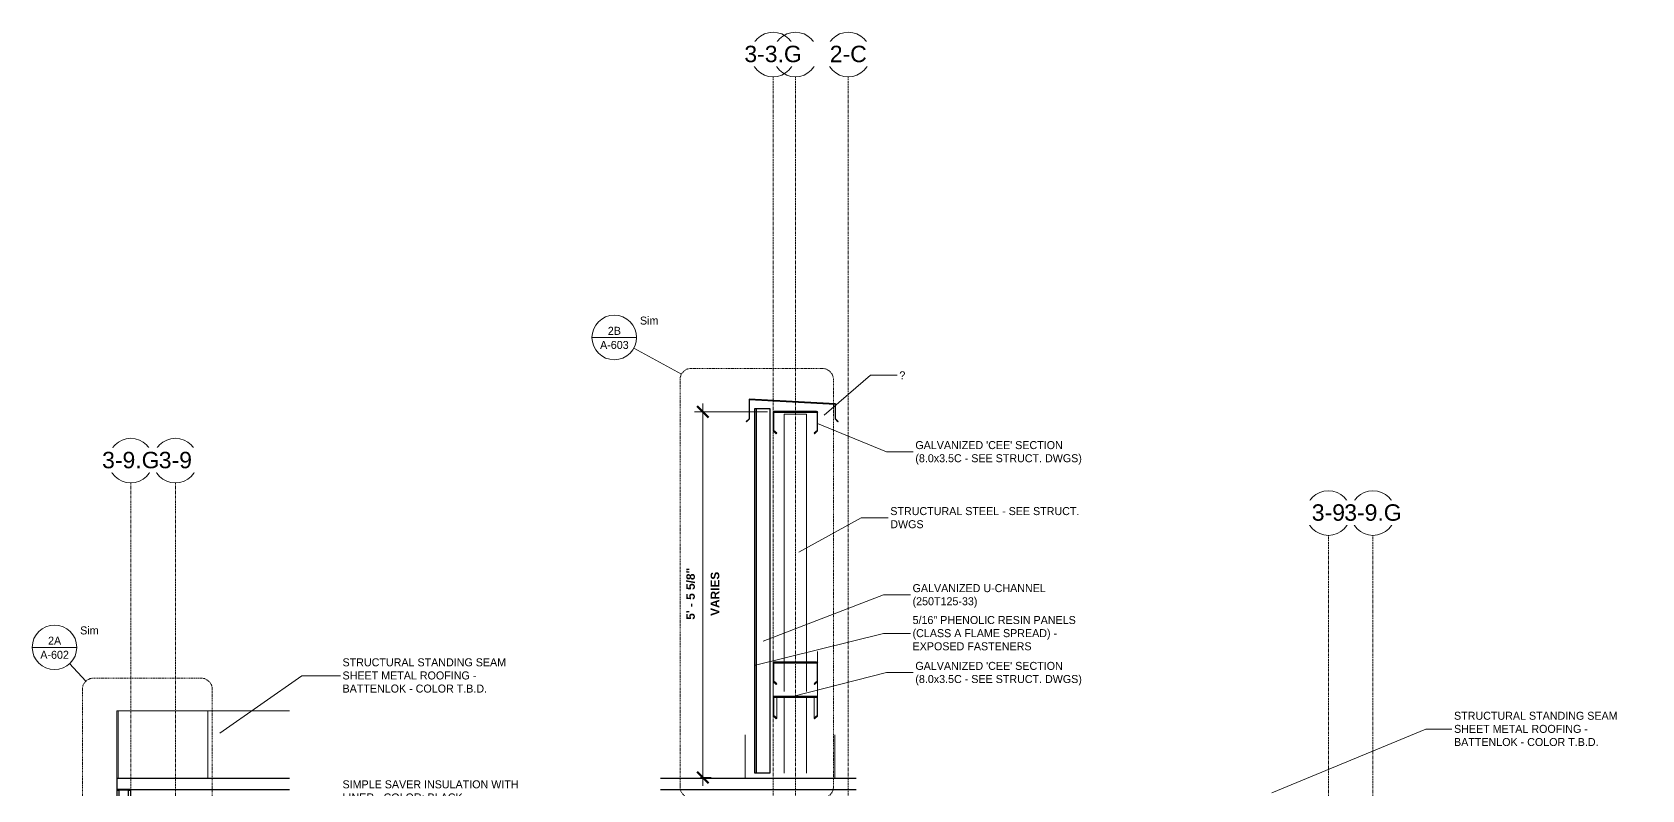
# Model space of a CAD drawing. Header units: inches. Extents: x 22745 to 23280, y -53 to 309.
# Drawn here: x 22985.9 to 23274.9, y 173.4 to 309.4 of the extents above; entities that cross this region are included whole.
import ezdxf

# ---------------------------------------------------------------- set-up
doc = ezdxf.new("R2010")
doc.units = ezdxf.units.IN
doc.header["$MEASUREMENT"] = 0
doc.linetypes.add('Dash Dot 3_16_', pattern=[0.3125, 0.1875, -0.0625, 0, -0.0625])
doc.linetypes.add('Grid Line 1_2_', pattern=[0.875, 0.5, -0.125, 0.125, -0.125])
for name, color, linetype, lineweight in [('A-ANNO-DIMS', 211, 'Continuous', 9), ('A-ANNO-DIMS-16', 211, 'Continuous', 9), ('A-ANNO-IDEN', 131, 'Continuous', 9), ('A-ANNO-SYMB', 150, 'Continuous', 9), ('A-GLAZ-CWMG', 51, 'Continuous', 30), ('A-ROOF', 132, 'Continuous', 30), ('A-ROOF-PATT', 132, 'Continuous', 30), ('A-WALL', 113, 'Continuous', 30), ('S-BEAM', 12, 'Continuous', 30), ('S-COLS', 52, 'Continuous', 30), ('S-GRID', 1, 'Continuous', 9), ('S-GRID-IDEN', 1, 'Continuous', 9)]:
    doc.layers.add(name, color=color, linetype=linetype, lineweight=lineweight)
doc.styles.add('Arial_1', font='arial.ttf', dxfattribs={"height": 2.950599})
doc.styles.add('Arial_B', font='arialbd.ttf', dxfattribs={"height": 1.522134})
doc.styles.add('Century Gothic', font='GOTHIC.TTF', dxfattribs={"height": 1.437112})
doc.dimstyles.new('OD_Dimension_-_1_16__Tol__1', dxfattribs={"dimscale": 12, "dimtxt": 1.5, "dimasz": 0.166667, "dimexe": 0.125, "dimexo": 0.083333, "dimgap": 0.083333, "dimtad": 1, "dimdec": 4, "dimrnd": 0.0625, "dimzin": 1, "dimdsep": 46, "dimlunit": 4, "dimtxsty": 'Arial_B', "dimblk1": 'OBLIQUE', "dimblk2": 'OBLIQUE', "dimsah": 1, "dimcen": 0.09, "dimdle": 0.125, "dimazin": 0, "dimtfac": 1, "dimtdec": 4, "dimtix": 1, "dimtmove": 0, "dimatfit": 3, "dimfxl": 1, "dimtvp": 1, "dimtfill": 1, "dimfrac": 2, "dimtolj": 1, "dimtzin": 0, "dimlwd": 13, "dimlwe": 13, "dimarcsym": 2})
pattern_1 = [(90, (180.953, -760.156), (-16.082, 1e-15), [])]
pattern_2 = [(45, (21572.501, 107.706), (-1.583919, 1.583919), []), (45, (21572.501, 110.106), (-1.583919, 1.583919), [])]

# ---------------------------------------------------------------- blocks, each defined once
blk = doc.blocks.new('Rectangular Mullion - Profile_Polycarbonate_Upper and left-1784084-Wall Section - One Story - Polycarbonate near Metal Panel')
at = {"layer": 'A-GLAZ-CWMG', "color": 7}
for p, q in [((20891.55, 173.43), (20889.05, 173.43)), ((20889.05, 173.43), (20889.05, 170.68)), ((20891.55, 170.68), (20891.55, 173.43)), ((20889.05, 170.68), (20889.48, 170.68)), ((20889.12, 170.74), (20889.12, 173.37)), ((20889.12, 173.37), (20891.49, 173.37)), ((20889.42, 170.74), (20889.12, 170.74)), ((20889.48, 170.93), (20889.42, 170.93)), ((20889.42, 170.93), (20889.42, 170.74)), ((20889.48, 170.68), (20889.48, 170.93)), ((20891.12, 170.93), (20891.05, 170.93)), ((20891.05, 170.93), (20891.05, 170.68)), ((20891.05, 170.68), (20891.55, 170.68)), ((20891.12, 170.74), (20891.12, 170.93)), ((20891.49, 170.74), (20891.12, 170.74)), ((20891.49, 173.37), (20891.49, 170.74))]:
    blk.add_line(p, q, dxfattribs=at)
at = {"layer": 'A-GLAZ-CWMG', "color": 43, "lineweight": 18}
for p, q in [((20889.42, 173.27), (20889.12, 173.27)), ((20889.42, 170.93), (20889.42, 173.37)), ((20891.12, 170.93), (20891.12, 173.37)), ((20891.49, 173.27), (20891.12, 173.27))]:
    blk.add_line(p, q, dxfattribs=at)
at = {"layer": 'A-GLAZ-CWMG', "color": 10, "lineweight": 18}
for p, q in [((20889.48, 170.93), (20889.48, 173.37)), ((20891.05, 170.93), (20891.05, 173.37))]:
    blk.add_line(p, q, dxfattribs=at)
blk = doc.blocks.new('Girt_C - 8_D-1782471-Wall Section - One Story - Parapet - Exposed Structure')
at = {"layer": 'S-BEAM', "lineweight": 9}
h = blk.add_hatch(dxfattribs=at)
h.set_pattern_fill('FP_25', color=8, style=0, pattern_type=2)
h.set_pattern_definition(pattern_2)
h.paths.add_polyline_path([(22346.63, 237.31), (22346.7, 237.4), (22346.16, 237.85), (22346.16, 241.11), (22346.19, 241.17), (22346.24, 241.19), (22353.87, 241.19), (22353.92, 241.17), (22353.94, 241.11), (22353.94, 237.85), (22353.41, 237.4), (22353.48, 237.31), (22354.05, 237.8), (22354.05, 241.11), (22354, 241.24), (22353.87, 241.3), (22346.24, 241.3), (22346.11, 241.24), (22346.05, 241.11), (22346.05, 237.8)], flags=0)
at = {"layer": 'S-BEAM', "color": 7}
for p, q in [((22346.05, 241.11), (22346.05, 237.8)), ((22346.16, 237.85), (22346.16, 241.11)), ((22353.87, 241.3), (22346.24, 241.3)), ((22346.24, 241.19), (22353.87, 241.19)), ((22353.94, 241.11), (22353.94, 237.85)), ((22354.05, 237.8), (22354.05, 241.11)), ((22346.05, 237.8), (22346.63, 237.31)), ((22346.7, 237.4), (22346.16, 237.85)), ((22346.63, 237.31), (22346.7, 237.4)), ((22353.94, 237.85), (22353.41, 237.4)), ((22353.41, 237.4), (22353.48, 237.31)), ((22353.48, 237.31), (22354.05, 237.8))]:
    blk.add_line(p, q, dxfattribs=at)
for centre, radius, start, end in [((22346.24, 241.11), 0.188, 90, 180), ((22346.24, 241.11), 0.0782, 90, 176.9576), ((22353.87, 241.11), 0.188, 0, 90), ((22353.87, 241.11), 0.0782, 2.1227, 90)]:
    blk.add_arc(centre, radius, start, end, dxfattribs=at)
blk = doc.blocks.new('Girt_C - 8_D-1779451-Wall Section - One Story - Parapet - Exposed Structure')
at = {"layer": 'S-BEAM', "lineweight": 9}
h = blk.add_hatch(dxfattribs=at)
h.set_pattern_fill('FP_25', color=8, style=0, pattern_type=2)
h.set_pattern_definition(pattern_2)
h.paths.add_polyline_path([(22346.63, 186.15), (22346.7, 186.23), (22346.16, 186.68), (22346.16, 189.95), (22346.17, 189.99), (22346.2, 190.02), (22346.24, 190.03), (22353.87, 190.03), (22353.9, 190.02), (22353.93, 189.99), (22353.94, 189.95), (22353.94, 186.68), (22353.41, 186.23), (22353.48, 186.15), (22354.05, 186.63), (22354.05, 189.95), (22354.04, 190.02), (22354, 190.08), (22353.94, 190.12), (22353.87, 190.14), (22346.24, 190.14), (22346.17, 190.12), (22346.11, 190.08), (22346.07, 190.02), (22346.05, 189.95), (22346.05, 186.63)], flags=0)
at = {"layer": 'S-BEAM', "color": 43, "lineweight": 18}
for p, q in [((22346.05, 198.21), (22346.05, 196.11)), ((22354.05, 196.11), (22354.05, 198.21)), ((22346.05, 192.8), (22346.05, 189.95)), ((22354.05, 189.95), (22354.05, 192.8)), ((22346.7, 190.03), (22346.7, 186.23)), ((22353.41, 190.03), (22353.41, 186.23))]:
    blk.add_line(p, q, dxfattribs=at)
at = {"layer": 'S-BEAM', "color": 7}
for p, q in [((22346.07, 190.02), (22346.05, 189.95)), ((22346.05, 189.95), (22346.05, 186.63)), ((22346.11, 190.08), (22346.07, 190.02)), ((22346.17, 190.12), (22346.11, 190.08)), ((22346.16, 186.68), (22346.16, 189.95)), ((22346.24, 190.14), (22346.17, 190.12)), ((22353.87, 190.14), (22346.24, 190.14)), ((22346.24, 190.03), (22353.87, 190.03)), ((22353.94, 190.12), (22353.87, 190.14)), ((22354, 190.08), (22353.94, 190.12)), ((22353.94, 189.95), (22353.94, 186.68)), ((22354.04, 190.02), (22354, 190.08)), ((22354.05, 189.95), (22354.04, 190.02)), ((22354.05, 186.63), (22354.05, 189.95)), ((22346.05, 186.63), (22346.63, 186.15)), ((22346.7, 186.23), (22346.16, 186.68)), ((22346.63, 186.15), (22346.7, 186.23)), ((22353.94, 186.68), (22353.41, 186.23)), ((22353.41, 186.23), (22353.48, 186.15)), ((22353.48, 186.15), (22354.05, 186.63))]:
    blk.add_line(p, q, dxfattribs=at)
at = {"layer": 'S-BEAM', "color": 7, "flags": 128}
for points in [[(22346.16, 189.95), (22346.17, 189.99), (22346.2, 190.02), (22346.24, 190.03)], [(22353.87, 190.03), (22353.9, 190.02), (22353.93, 189.99), (22353.94, 189.95)]]:
    blk.add_lwpolyline(points, dxfattribs=at)
blk = doc.blocks.new('Girt_C - 8_D-1783450-Wall Section - One Story - Parapet - Exposed Structure')
at = {"layer": 'S-BEAM', "lineweight": 9}
h = blk.add_hatch(dxfattribs=at)
h.set_pattern_fill('FP_25', color=8, style=0, pattern_type=2)
h.set_pattern_definition(pattern_2)
h.paths.add_polyline_path([(22346.63, 192.31), (22346.7, 192.4), (22346.16, 192.85), (22346.16, 196.11), (22346.19, 196.17), (22346.24, 196.19), (22353.87, 196.19), (22353.92, 196.17), (22353.94, 196.11), (22353.94, 192.85), (22353.41, 192.4), (22353.48, 192.31), (22354.05, 192.8), (22354.05, 196.11), (22354, 196.24), (22353.87, 196.3), (22346.24, 196.3), (22346.11, 196.24), (22346.05, 196.11), (22346.05, 192.8)], flags=0)
at = {"layer": 'S-BEAM', "color": 7}
for p, q in [((22346.05, 196.11), (22346.05, 192.8)), ((22346.16, 192.85), (22346.16, 196.11)), ((22353.87, 196.3), (22346.24, 196.3)), ((22346.24, 196.19), (22353.87, 196.19)), ((22353.94, 196.11), (22353.94, 192.85)), ((22354.05, 192.8), (22354.05, 196.11)), ((22346.05, 192.8), (22346.63, 192.31)), ((22346.7, 192.4), (22346.16, 192.85)), ((22346.63, 192.31), (22346.7, 192.4)), ((22353.94, 192.85), (22353.41, 192.4)), ((22353.41, 192.4), (22353.48, 192.31)), ((22353.48, 192.31), (22354.05, 192.8))]:
    blk.add_line(p, q, dxfattribs=at)
for centre, radius, start, end in [((22346.24, 196.11), 0.188, 90, 180), ((22346.24, 196.11), 0.0782, 90, 176.9576), ((22353.87, 196.11), 0.188, 0, 90), ((22353.87, 196.11), 0.0782, 2.1227, 90)]:
    blk.add_arc(centre, radius, start, end, dxfattribs=at)
blk = doc.blocks.new('Grid - Grid Head - Circle-14747-Wall Section - One Story - Polycarbonate near Metal Panel')
at = {"layer": 'S-GRID-IDEN'}
blk.add_circle((20899.55, 232.49), 4, dxfattribs=at)
blk = doc.blocks.new('Section - Callout Head-19020-Wall Section - One Story - Polycarbonate near Metal Panel')
at = {"layer": 'A-ANNO-SYMB'}
blk.add_line((20873.85, 198.97), (20881.85, 198.97), dxfattribs=at)
for start, end in [(0, 180), (180, 360)]:
    blk.add_arc((20877.85, 198.97), 4, start, end, dxfattribs=at)
blk = doc.blocks.new('Grid - Grid Head - Circle-14747-Wall Section - One Story - Parapet - Exposed Structure')
at = {"layer": 'S-GRID-IDEN'}
blk.add_circle((22350.05, 305.37), 4, dxfattribs=at)
blk = doc.blocks.new('DIMBLOCK5-Wall Section - One Story - Parapet - Exposed Structure')
at = {"layer": 'A-ANNO-DIMS-16', "lineweight": 13}
for p, q in [((23117.9, 241.24), (23104.78, 241.24)), ((23106.28, 174.12), (23106.28, 242.74)), ((23106.28, 241.24), (23117.9, 241.24)), ((23105.87, 175.62), (23107.78, 175.62)), ((23106.28, 175.62), (23105.87, 175.62))]:
    blk.add_line(p, q, dxfattribs=at)
at = {"layer": 'A-ANNO-DIMS-16', "lineweight": 50}
for p, q in [((23106.28, 241.24), (23105.28, 242.24)), ((23106.28, 241.24), (23107.28, 240.24)), ((23106.28, 175.62), (23105.28, 176.62)), ((23106.28, 175.62), (23107.28, 174.62))]:
    blk.add_line(p, q, dxfattribs=at)
at = {"layer": 'A-ANNO-DIMS-16', "color": 0, "lineweight": 13, "attachment_point": 1, "rotation": 90, "line_spacing_factor": 0.938532, "style": 'Arial_B', "bg_fill": 3, "box_fill_scale": 1.25, "bg_fill_color": 0, "bg_fill_transparency": 0}
for s, insert, char_height, width in [('5\' - 5 5/8"', (23103.33, 203.92), 1.5221, 10.8286), ('VARIES', (23107.71, 204.62), 1.522, 9.1429)]:
    blk.add_mtext(s, dxfattribs=dict(at, insert=insert, char_height=char_height, width=width))
blk = doc.blocks.new('_Oblique')
at = {"color": 0, "linetype": 'ByBlock', "lineweight": -2}
blk.add_line((-0.5, -0.5), (0.5, 0.5), dxfattribs=at)
blk = doc.blocks.new('Section - Callout Head-19020-Wall Section - One Story - Parapet - Exposed Structure')
at = {"layer": 'A-ANNO-SYMB'}
blk.add_line((22313.54, 254.58), (22321.54, 254.58), dxfattribs=at)
for start, end in [(0, 180), (180, 360)]:
    blk.add_arc((22317.54, 254.58), 4, start, end, dxfattribs=at)
blk = doc.blocks.new('Grid - Grid Head - Circle-14747-Wall Section - One Story - Metal Panel')
at = {"layer": 'S-GRID-IDEN'}
blk.add_circle((-20899.55, 223.07), 4, dxfattribs=at)

msp = doc.modelspace()

# ---------------------------------------------------------------- hatches: boundary and pattern name
at = {"layer": 'A-ROOF-PATT', "lineweight": 9}
h = msp.add_hatch(dxfattribs=at)
h.set_pattern_fill('FP_6', color=8, style=0, pattern_type=2)
h.set_pattern_definition(pattern_1)
h.paths.add_polyline_path([(23001.64961, 175.43512), (23032.09211, 175.43512), (23032.09211, 187.60329), (23001.09055, 187.60329), (23001.09055, 175.43512)], flags=0)
h = msp.add_hatch(dxfattribs=at)
h.set_pattern_fill('FP_6', color=8, style=0, pattern_type=2)
h.set_pattern_definition(pattern_1)
h.paths.add_polyline_path([(23098.69972, 175.43512), (23133.84106, 175.43512), (23133.84106, 183.26238), (23124.9036, 183.26238), (23124.9036, 176.42621), (23124.85346, 176.40767), (23124.70554, 176.39006), (23124.46726, 176.37426), (23123.77137, 176.35113), (23122.85939, 176.34309), (23122.03583, 176.35113), (23121.33994, 176.37426), (23121.10166, 176.39006), (23120.95374, 176.40767), (23120.9036, 176.42621), (23120.9036, 183.26238), (23118.4036, 183.26238), (23118.4036, 176.43599), (23115.5911, 176.43599), (23115.5911, 183.26238), (23098.69972, 183.26238), (23098.69972, 179.3064)], flags=0)

# ---------------------------------------------------------------- linework, layer by layer
at = {"layer": 'A-ANNO-IDEN', "color": 153}
for p, q in [((23128.06046, 240.64659), (23136.36705, 247.8146)), ((23136.36705, 247.8146), (23141.57224, 247.8146)), ((23126.85102, 239.16584), (23139.24205, 234.0731)), ((23139.24205, 234.0731), (23144.44724, 234.0731)), ((23123.52796, 216.0689), (23134.74205, 222.2294)), ((23134.74205, 222.2294), (23139.94724, 222.2294)), ((23138.74205, 208.40403), (23143.94724, 208.40403)), ((23138.74205, 201.46468), (23143.94724, 201.46468)), ((23019.55327, 183.59335), (23034.31857, 193.87322)), ((23034.31857, 193.87322), (23041.6017, 193.87322)), ((23122.59961, 190.19246), (23139.24205, 194.44548)), ((23139.24205, 194.44548), (23144.44724, 194.44548)), ((23208.43157, 172.86395), (23236.09555, 184.28148)), ((23236.09555, 184.28148), (23241.16207, 184.28148))]:
    msp.add_line(p, q, dxfattribs=at)
at = {"layer": 'A-ANNO-SYMB'}
for p, q in [((23102.44968, 247.98592), (23093.89646, 252.66162)), ((22995.53821, 192.90175), (22992.61048, 196.0424))]:
    msp.add_line(p, q, dxfattribs=at)
at = {"layer": 'A-ANNO-SYMB', "linetype": 'Dash Dot 3_16_'}
for p, q in [((23127.74004, 249.02658), (23104.20458, 249.02658)), ((23129.74004, 173.92729), (23129.74004, 247.02658)), ((22994.90197, 191.43881), (22994.90197, -9.58128)), ((23016.20798, 193.43881), (22996.90197, 193.43881)), ((23018.20798, -9.58128), (23018.20798, 191.43881))]:
    msp.add_line(p, q, dxfattribs=at)
for centre, start, end in [((23104.20458, 247.02658), 90, 180), ((23127.74004, 247.02658), 0, 90), ((22996.90197, 191.43881), 90, 180), ((23016.20798, 191.43881), 0, 90), ((23127.74004, 173.92729), 270, 0)]:
    msp.add_arc(centre, 2, start, end, dxfattribs=at)
at = {"layer": 'A-ROOF', "color": 43, "lineweight": 18}
for p, q in [((23032.09211, 187.60329), (23001.09055, 187.60329)), ((23001.09055, 187.60329), (23001.09055, 175.43512))]:
    msp.add_line(p, q, dxfattribs=at)
at = {"layer": 'A-ROOF', "color": 7}
for p, q in [((23032.09211, 175.43512), (23001.09055, 175.43512)), ((23001.09055, 175.43512), (23001.09055, 173.43338)), ((23001.09055, 173.43338), (23032.09211, 173.43338)), ((23133.84106, 175.43512), (23098.69972, 175.43512)), ((23098.69972, 173.43338), (23133.84106, 173.43338))]:
    msp.add_line(p, q, dxfattribs=at)
at = {"layer": 'A-WALL', "color": 7}
for p, q in [((23130.0911, 242.68768), (23114.5911, 243.5)), ((23114.5911, 243.5), (23114.5911, 240)), ((23114.6536, 239.97411), (23114.6536, 243.43414)), ((23114.6536, 243.43414), (23130.0286, 242.62837)), ((23114.5911, 240), (23114.0911, 239.5)), ((23114.13529, 239.45581), (23114.6536, 239.97411)), ((23118.4036, 241.75), (23115.5911, 241.75)), ((23115.5911, 241.75), (23115.5911, 176.43599)), ((23115.9036, 176.43599), (23115.9036, 241.75)), ((23118.4036, 176.43599), (23118.4036, 241.75)), ((23130.0286, 242.62837), (23130.0286, 239.97411)), ((23130.0286, 239.97411), (23130.54691, 239.45581)), ((23130.0911, 240), (23130.0911, 242.68768)), ((23130.5911, 239.5), (23130.0911, 240)), ((23114.0911, 239.5), (23114.13529, 239.45581)), ((23130.54691, 239.45581), (23130.5911, 239.5)), ((23115.5911, 176.43599), (23118.4036, 176.43599))]:
    msp.add_line(p, q, dxfattribs=at)
at = {"layer": 'S-COLS', "color": 43, "lineweight": 18}
for p, q in [((23120.9036, 240.82637), (23120.9036, 196.29688)), ((23122.9036, 240.82637), (23120.9036, 240.82637)), ((23124.9036, 240.82637), (23122.9036, 240.82637)), ((23124.9036, 196.29688), (23124.9036, 240.82637)), ((23120.9036, 196.1875), (23120.9036, 191.06734)), ((23124.9036, 191.06734), (23124.9036, 196.1875)), ((23120.9036, 190.02574), (23120.9036, 176.36729)), ((23124.9036, 176.36729), (23124.9036, 190.02574))]:
    msp.add_line(p, q, dxfattribs=at)
at = {"layer": 'S-GRID', "linetype": 'Grid Line 1_2_'}
for p, q in [((23118.9036, -48.95113), (23118.9036, 301.37399)), ((23122.9036, -48.95113), (23122.9036, 301.37399)), ((23132.4036, -48.95113), (23132.4036, 301.37399)), ((23132.4036, -48.95113), (23132.4036, 301.37399)), ((23003.59055, -52.5927), (23003.59055, 228.48622)), ((23011.59055, -52.5927), (23011.59055, 228.48622)), ((23218.60422, -51.18944), (23218.60422, 219.06819)), ((23226.60422, -51.18944), (23226.60422, 219.06819))]:
    msp.add_line(p, q, dxfattribs=at)

# ---------------------------------------------------------------- block references
at = {"layer": 'A-ANNO-SYMB'}
for name, p in [('Section - Callout Head-19020-Wall Section - One Story - Parapet - Exposed Structure', (772.85079, 0)), ('Section - Callout Head-19020-Wall Section - One Story - Polycarbonate near Metal Panel', (2112.03774, 0))]:
    msp.add_blockref(name, p, dxfattribs=at)
at = {"layer": 'A-GLAZ-CWMG', "color": 10, "lineweight": 18}
msp.add_blockref('Rectangular Mullion - Profile_Polycarbonate_Upper and left-1784084-Wall Section - One Story - Polycarbonate near Metal Panel', (2112.03774, 0), dxfattribs=at)
at = {"layer": 'S-BEAM', "color": 43, "lineweight": 18}
for name in ['Girt_C - 8_D-1782471-Wall Section - One Story - Parapet - Exposed Structure', 'Girt_C - 8_D-1779451-Wall Section - One Story - Parapet - Exposed Structure', 'Girt_C - 8_D-1783450-Wall Section - One Story - Parapet - Exposed Structure']:
    msp.add_blockref(name, (772.85079, 0), dxfattribs=at)
at = {"layer": 'S-GRID-IDEN'}
for name, p in [('Grid - Grid Head - Circle-14747-Wall Section - One Story - Parapet - Exposed Structure', (772.85079, 0)), ('Grid - Grid Head - Circle-14747-Wall Section - One Story - Polycarbonate near Metal Panel', (2112.03774, 0)), ('Grid - Grid Head - Circle-14747-Wall Section - One Story - Metal Panel', (44118.15703, 0))]:
    msp.add_blockref(name, p, dxfattribs=at)

# ---------------------------------------------------------------- texts
at = {"layer": 'A-ANNO-IDEN', "insert": (23041.6017, 175.10335), "char_height": 1.4371118, "width": 35.55, "attachment_point": 1, "line_spacing_factor": 0.984117, "style": 'Century Gothic', "bg_fill": 3, "box_fill_scale": 1.25, "bg_fill_color": 0, "bg_fill_transparency": 0}
msp.add_mtext('SIMPLE SAVER INSULATION WITH\\PLINER - COLOR: BLACK', dxfattribs=at)
at = {"layer": 'A-ANNO-SYMB', "char_height": 1.437112, "line_spacing_factor": 0.984117, "style": 'Century Gothic'}
for s, insert, width, attachment_point in [('Sim', (23095.00533, 258.33637), 3.852, 1), ('2B', (23090.40973, 256.4954), 2.664, 2), ('A-603', (23090.40973, 253.96336), 6.48, 2), ('Sim', (22994.50164, 202.72434), 3.852, 1), ('2A', (22989.90604, 200.88337), 3.078, 2), ('A-602', (22989.90604, 198.35133), 6.48, 2)]:
    msp.add_mtext(s, dxfattribs=dict(at, insert=insert, width=width, attachment_point=attachment_point))

# ---------------------------------------------------------------- next in the draw order: texts
at = {"layer": 'A-ANNO-IDEN', "attachment_point": 1, "line_spacing_factor": 0.984117, "style": 'Century Gothic', "bg_fill": 3, "box_fill_scale": 1.25, "bg_fill_color": 0, "bg_fill_transparency": 0}
for s, insert, char_height, width in [('?', (23141.57224, 248.51362), 1.43711, 1.386), ("GALVANIZED 'CEE' SECTION\\P(8.0x3.5C - SEE STRUCT. DWGS)", (23144.44724, 235.9864), 1.4371118, 34.218), ('STRUCTURAL STEEL - SEE STRUCT.\\PDWGS', (23139.94724, 224.1427), 1.4371118, 35.406), ('GALVANIZED U-CHANNEL\\P(250T125-33)', (23143.94724, 210.31733), 1.4371118, 28.854), ('STRUCTURAL STANDING SEAM\\PSHEET METAL ROOFING -\\PBATTENLOK - COLOR T.B.D.', (23041.6017, 197.00081), 1.4371118, 33.354), ('STRUCTURAL STANDING SEAM\\PSHEET METAL ROOFING -\\PBATTENLOK - COLOR T.B.D.', (23241.16207, 187.40906), 1.4371118, 33.354)]:
    msp.add_mtext(s, dxfattribs=dict(at, insert=insert, char_height=char_height, width=width))
at = {"layer": 'S-GRID-IDEN', "char_height": 2.950599, "width": 7.092, "attachment_point": 2, "line_spacing_factor": 0.938532, "style": 'Arial_1', "bg_fill": 3, "box_fill_scale": 1.25, "bg_fill_color": 0, "bg_fill_transparency": 0}
for s, insert in [('3-3', (23122.90283, 306.94681)), ('3-9', (23011.58978, 234.05903)), ('3-9', (23218.60345, 224.641))]:
    msp.add_mtext(s, dxfattribs=dict(at, insert=insert))

# ---------------------------------------------------------------- next in the draw order: dimensions: what is measured, and where the dimension line sits
at = {"layer": 'A-ANNO-DIMS', "lineweight": 13}
dim = msp.add_linear_dim(base=(23106.28466, 241.24219), p1=(23104.87044, 175.62183), p2=(23118.9036, 241.24219), angle=90, text='<>\\XVARIES', dimstyle='OD_Dimension_-_1_16__Tol__1', override={"dimpost": '<>', "dimfxl": 67.104104}, dxfattribs=at)
dim.commit()
dim.dimension.update_dxf_attribs({"geometry": 'DIMBLOCK5-Wall Section - One Story - Parapet - Exposed Structure', "text_midpoint": (23106.28466, 208.43201)})

# ---------------------------------------------------------------- next in the draw order: linework, layer by layer
at = {"layer": 'A-ANNO-IDEN', "color": 153}
for p, q in [((23117.12357, 200.05313), (23138.74205, 208.40403)), ((23115.76694, 195.74736), (23138.74205, 201.46468))]:
    msp.add_line(p, q, dxfattribs=at)
at = {"layer": 'A-ANNO-SYMB', "linetype": 'Dash Dot 3_16_'}
msp.add_line((23102.20458, 247.02658), (23102.20458, 173.92729), dxfattribs=at)
msp.add_arc((23104.20458, 173.92729), 2, 180, 270, dxfattribs=at)

# ---------------------------------------------------------------- next in the draw order: block references
at = {"layer": 'S-GRID-IDEN'}
for name, p in [('Grid - Grid Head - Circle-14747-Wall Section - One Story - Parapet - Exposed Structure', (768.85079, 0)), ('Grid - Grid Head - Circle-14747-Wall Section - One Story - Parapet - Exposed Structure', (782.35079, 0)), ('Grid - Grid Head - Circle-14747-Wall Section - One Story - Polycarbonate near Metal Panel', (2104.03774, 0)), ('Grid - Grid Head - Circle-14747-Wall Section - One Story - Metal Panel', (44126.15703, 0))]:
    msp.add_blockref(name, p, dxfattribs=at)

# ---------------------------------------------------------------- next in the draw order: texts
at = {"layer": 'A-ANNO-IDEN', "insert": (23143.94724, 204.59227), "char_height": 1.4371118, "width": 33.93, "attachment_point": 1, "line_spacing_factor": 0.984117, "style": 'Century Gothic', "bg_fill": 3, "box_fill_scale": 1.25, "bg_fill_color": 0, "bg_fill_transparency": 0}
msp.add_mtext('5/16" PHENOLIC RESIN PANELS\\P(CLASS A FLAME SPREAD) -\\PEXPOSED FASTENERS', dxfattribs=at)

# ---------------------------------------------------------------- next in the draw order: texts
at = {"layer": 'A-ANNO-IDEN', "insert": (23144.44724, 196.35878), "char_height": 1.4371118, "width": 34.218, "attachment_point": 1, "line_spacing_factor": 0.984117, "style": 'Century Gothic', "bg_fill": 3, "box_fill_scale": 1.25, "bg_fill_color": 0, "bg_fill_transparency": 0}
msp.add_mtext("GALVANIZED 'CEE' SECTION\\P(8.0x3.5C - SEE STRUCT. DWGS)", dxfattribs=at)
at = {"layer": 'S-GRID-IDEN', "char_height": 2.950599, "attachment_point": 2, "line_spacing_factor": 0.938532, "style": 'Arial_1', "bg_fill": 3, "box_fill_scale": 1.25, "bg_fill_color": 0, "bg_fill_transparency": 0}
for s, insert, width in [('3-3.G', (23118.90283, 306.94681), 12.276), ('1-A', (23132.40283, 306.94681), 7.632), ('3-9.G', (23003.58978, 234.05903), 12.276), ('3-9.G', (23226.60345, 224.641), 12.276)]:
    msp.add_mtext(s, dxfattribs=dict(at, insert=insert, width=width))

# ---------------------------------------------------------------- next in the draw order: block references
at = {"layer": 'S-GRID-IDEN'}
msp.add_blockref('Grid - Grid Head - Circle-14747-Wall Section - One Story - Parapet - Exposed Structure', (782.35079, 0), dxfattribs=at)

# ---------------------------------------------------------------- next in the draw order: texts
at = {"layer": 'S-GRID-IDEN', "insert": (23132.40283, 306.94681), "char_height": 2.950599, "width": 7.884, "attachment_point": 2, "line_spacing_factor": 0.938532, "style": 'Arial_1', "bg_fill": 3, "box_fill_scale": 1.25, "bg_fill_color": 0, "bg_fill_transparency": 0}
msp.add_mtext('2-C', dxfattribs=at)

doc.saveas('drawing.dxf')
